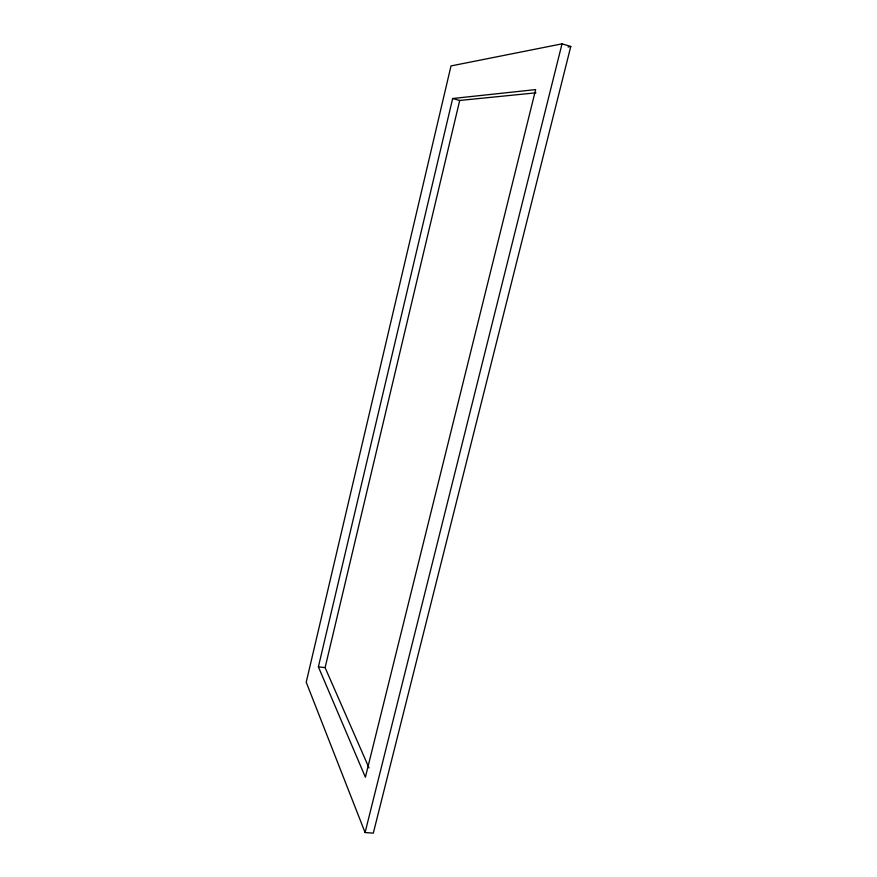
<?xml version="1.0" encoding="UTF-8"?>
<svg xmlns="http://www.w3.org/2000/svg" width="877" height="877" viewBox="0 0 877 877"><rect width="100%" height="100%" fill="white"/><g stroke="black" fill="none" stroke-linecap="round" stroke-linejoin="round"><path stroke-width="1.32" d="M318.384 666.849L452.653 98.509L535.65 89.597L365.391 777.219L318.384 666.849L325.104 667.638L369.009 767.901M325.104 667.638L459.701 100.46L535.957 92.819M365.084 832.536L562.025 43.85L570.784 46.47L373.306 833.15L365.084 832.536L306.216 682.207L451.008 65.928L562.025 43.85M568.088 46.985L570.784 46.47M452.653 98.509L459.701 100.46"/></g></svg>
